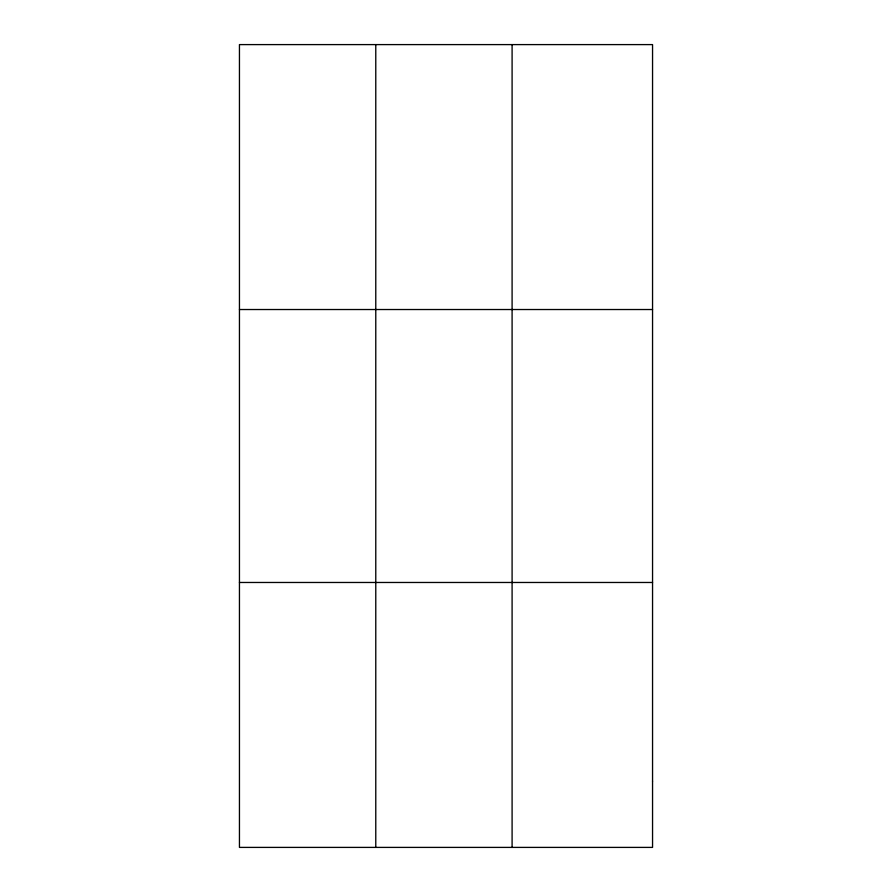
<?xml version="1.0" encoding="UTF-8"?>
<svg xmlns="http://www.w3.org/2000/svg" width="892" height="892" viewBox="0 0 892 892"><rect width="100%" height="100%" fill="white"/><g stroke="black" fill="none" stroke-linecap="round" stroke-linejoin="round"><path stroke-width="1.34" d="M375.777 847.4L375.777 44.6M512.097 847.4L512.097 44.6M239.446 309.524L652.554 309.524M239.446 582.476L652.554 582.476M652.554 781.169L652.554 847.4L239.446 847.4L239.446 44.6L652.554 44.6L652.554 781.169"/></g></svg>
